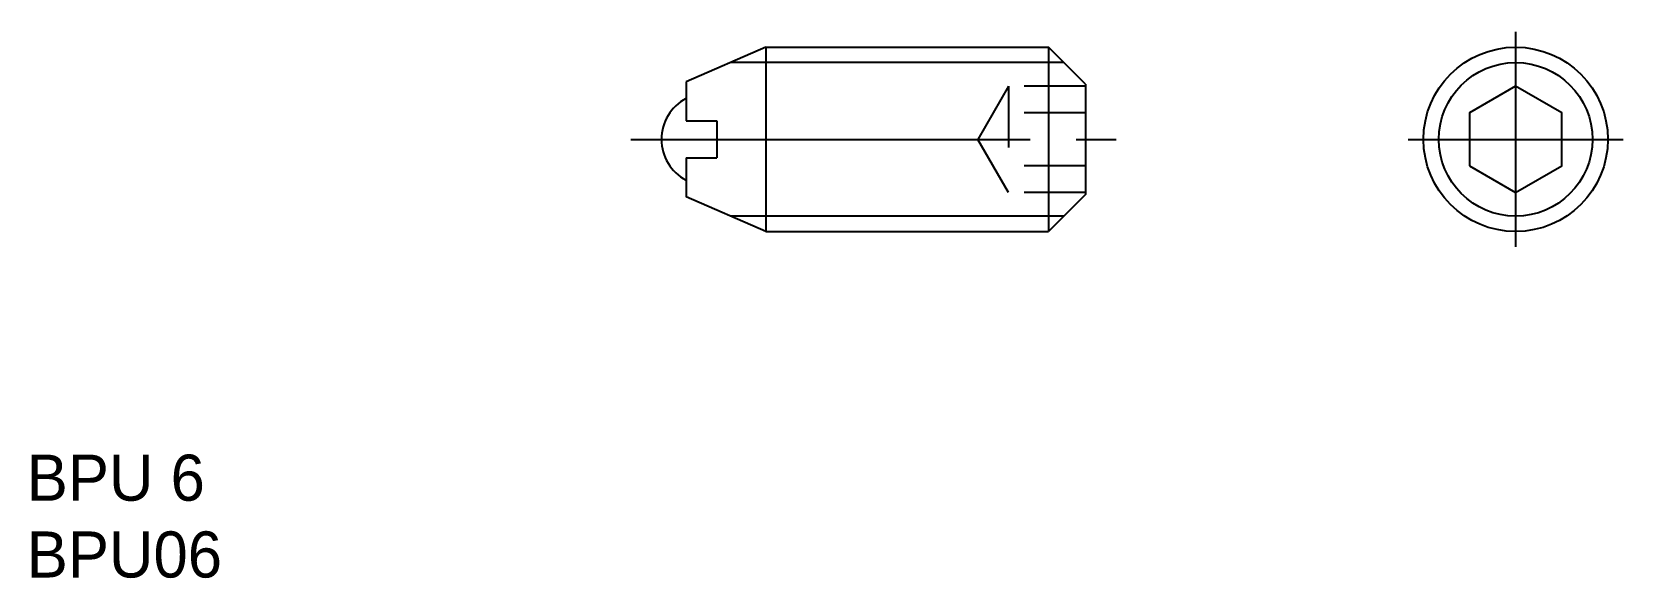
# Model space of a CAD drawing. Extents: x 154 to 205.8, y 104.6 to 122.4.
import ezdxf

# ---------------------------------------------------------------- set-up
doc = ezdxf.new("R2010")
doc.units = 0
doc.linetypes.add('CENTER', pattern=[17.5, 13, -1.5, 1.5, -1.5])
doc.linetypes.add('DASHED', pattern=[3.5, 2, -1.5])
doc.layers.get('0').update_dxf_attribs({"linetype": 'CONTINUOUS'})
doc.layers.add('CENTER', color=1, linetype='CENTER')

msp = doc.modelspace()

# ---------------------------------------------------------------- linework, layer by layer
at = {"color": 7, "linetype": 'CONTINUOUS'}
for p, q in [((177.853, 121.931), (175.253, 120.801)), ((177.853, 121.931), (187.053, 121.931)), ((177.853, 121.931), (177.853, 115.931)), ((187.053, 121.931), (187.053, 115.931)), ((188.253, 120.731), (187.053, 121.931)), ((175.253, 120.801), (175.253, 119.531)), ((188.253, 120.731), (188.253, 117.131)), ((188.253, 120.198), (188.253, 120.198)), ((175.253, 119.531), (176.253, 119.531)), ((176.253, 119.531), (176.253, 118.331)), ((188.253, 118.931), (188.253, 118.931)), ((175.253, 118.331), (175.253, 117.062)), ((175.253, 118.331), (176.253, 118.331)), ((177.853, 115.931), (175.253, 117.062)), ((188.253, 117.131), (187.053, 115.931)), ((177.853, 115.931), (187.053, 115.931))]:
    msp.add_line(p, q, dxfattribs=at)
at = {"color": 3, "linetype": 'CONTINUOUS'}
for p, q in [((187.553, 121.431), (176.703, 121.431)), ((187.553, 116.431), (176.703, 116.431))]:
    msp.add_line(p, q, dxfattribs=at)
at = {"color": 3, "linetype": 'DASHED'}
for p, q in [((185.753, 120.663), (184.753, 118.931)), ((188.253, 120.663), (185.753, 120.663)), ((185.753, 120.663), (185.753, 117.199)), ((188.253, 119.797), (185.753, 119.797)), ((185.753, 117.199), (184.753, 118.931)), ((188.253, 118.065), (185.753, 118.065)), ((188.253, 117.199), (185.753, 117.199))]:
    msp.add_line(p, q, dxfattribs=at)
at = {"color": 7, "linetype": 'CONTINUOUS'}
msp.add_lwpolyline([(200.754, 118.065), (202.254, 117.199), (203.754, 118.065), (203.754, 119.797), (202.254, 120.663), (200.754, 119.797)], close=True, dxfattribs=at)
msp.add_circle((202.254, 118.931), 3, dxfattribs=at)
at = {"color": 3, "linetype": 'CONTINUOUS'}
msp.add_circle((202.254, 118.931), 2.5, dxfattribs=at)
at = {"color": 7, "linetype": 'CONTINUOUS'}
msp.add_arc((175.953, 118.931), 1.5, 117.8181, 242.1819, dxfattribs=at)
at = {"layer": 'CENTER', "color": 1, "linetype": 'CENTER'}
for p, q in [((202.254, 122.431), (202.254, 115.431)), ((173.453, 118.931), (189.253, 118.931)), ((198.754, 118.931), (205.754, 118.931))]:
    msp.add_line(p, q, dxfattribs=at)

# ---------------------------------------------------------------- texts
at = {"color": 7, "linetype": 'CONTINUOUS'}
for s, p in [('BPU 6', (153.796, 107.166)), ('BPU06', (153.796, 104.666))]:
    msp.add_text(s, height=1.5, dxfattribs=at).set_placement(p)

doc.saveas('drawing.dxf')
